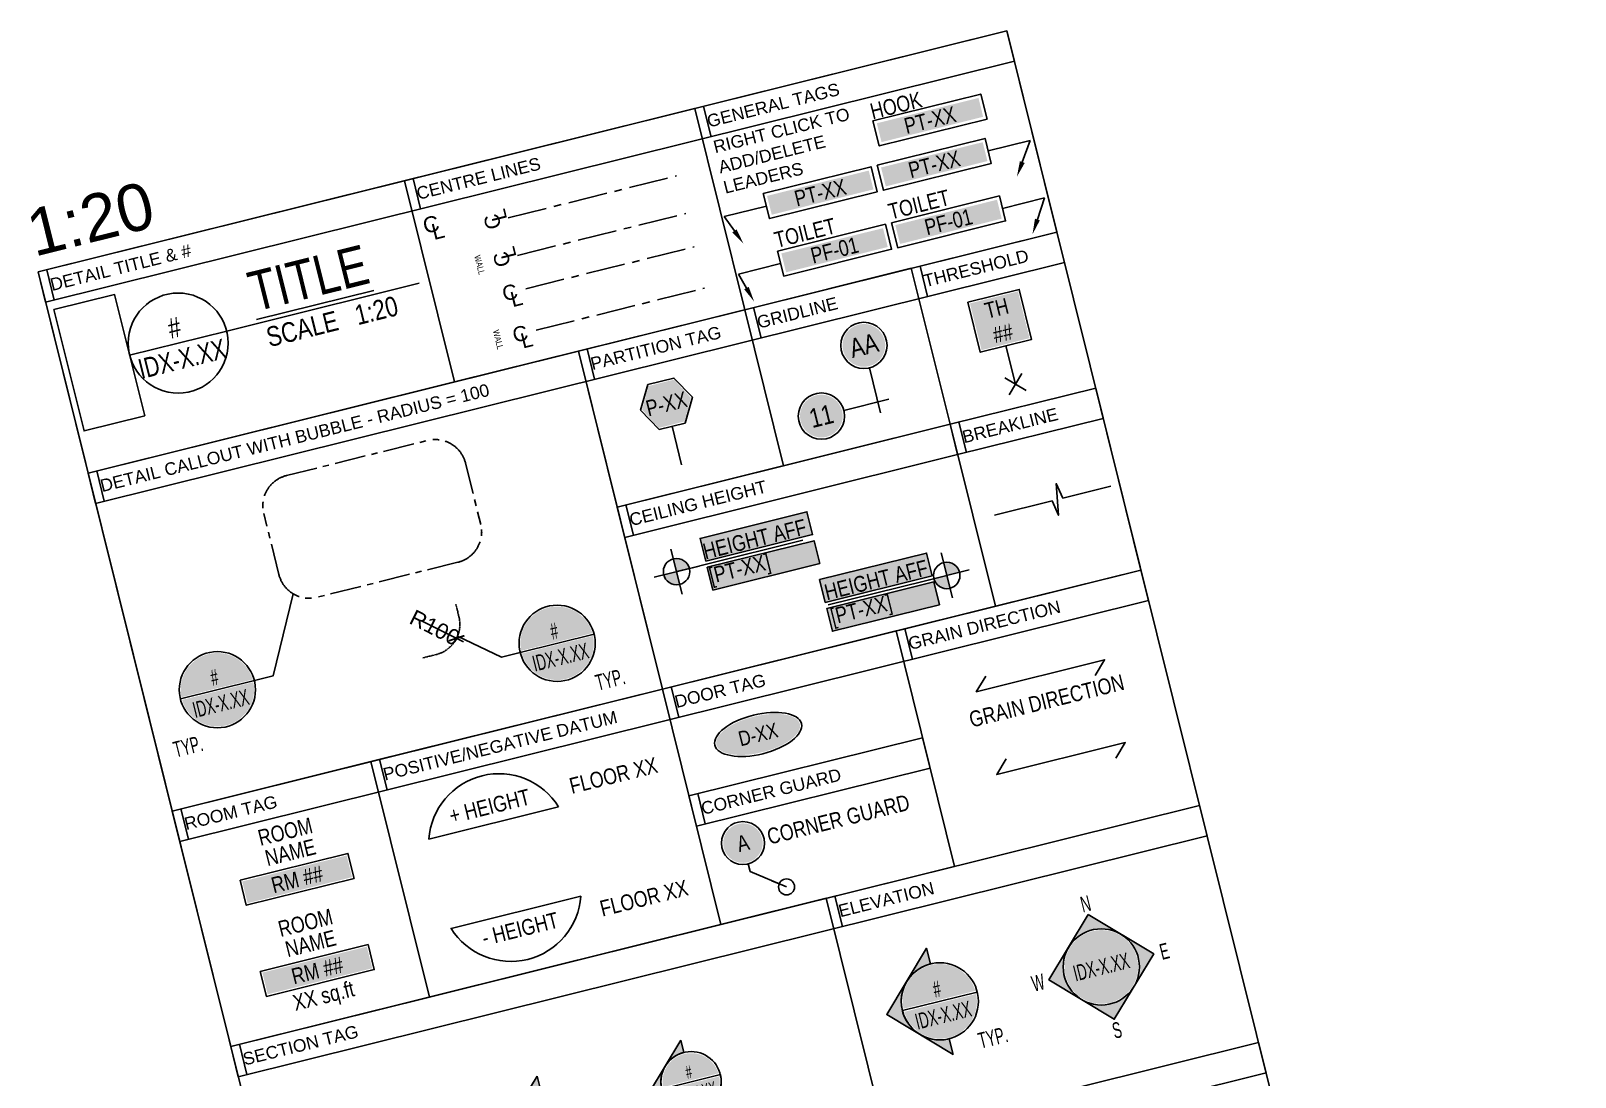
# Model space of a CAD drawing. Header units: inches. Extents: x 122939 to 389145, y 29603 to 574065.
# Drawn here: x 178274 to 183216, y 503302 to 506649 of the extents above; entities that cross this region are included whole.
import ezdxf
from ezdxf import colors
from ezdxf.entities.mleader import LeaderData, LeaderLine
from ezdxf.enums import TextEntityAlignment as Align
from ezdxf.math import Vec2, Vec3

# ---------------------------------------------------------------- set-up
doc = ezdxf.new("R2010")
doc.units = ezdxf.units.IN
doc.header["$MEASUREMENT"] = 0
doc.linetypes.add('CENTER', pattern=[2, 1.25, -0.25, 0.25, -0.25])
for name, color, linetype in [('DA-ANNO-CENTER', 1, 'CENTER'), ('DA-ANNO-DIMENSION', 1, 'Continuous'), ('DA-ANNO-GRIDTAG', 2, 'Continuous'), ('DA-ANNO-ROOMTAG', 2, 'Continuous'), ('DA-ANNOTATION', 2, 'Continuous'), ('DA-BP-HATCH', 8, 'Continuous'), ('DA-TITLEBLOCK', 3, 'Continuous')]:
    doc.layers.add(name, color=color, linetype=linetype)
doc.styles.add('ARIAL', font='arial.ttf')
doc.styles.add('DA', font='arial.ttf')
doc.styles.add('DA-dim', font='arial.ttf')
doc.styles.add('DA-NOTE', font='arial.ttf', dxfattribs={"height": 1})
doc.styles.add('DA-NOTE_0.60', font='arial.ttf', dxfattribs={"width": 0.6})
doc.styles.add('DA-NOTE_0.80', font='arial.ttf', dxfattribs={"width": 0.8, "height": 1})
doc.styles.get("Standard").update_dxf_attribs({"font": 'arial.ttf'})
doc.dimstyles.new('DA-20', dxfattribs={"dimtxt": 50, "dimasz": 37.5, "dimexe": 25, "dimexo": 75, "dimgap": 12.5, "dimtad": 1, "dimdec": 0, "dimrnd": 5, "dimdsep": 46, "dimtxsty": 'DA-dim', "dimblk": 'ARCHTICK', "dimcen": 4, "dimdle": 25, "dimadec": 0, "dimazin": 0, "dimtfac": 1, "dimtdec": 0, "dimtix": 1, "dimtmove": 2, "dimatfit": 3, "dimfxl": 1, "dimarcsym": 0})
doc.dimstyles.new('DA-DIM 1_1', dxfattribs={"dimtxt": 0.09375, "dimasz": 0.070312, "dimexe": 0.09375, "dimexo": 0.09375, "dimgap": 0.046875, "dimtad": 1, "dimdec": 3, "dimzin": 3, "dimdsep": 46, "dimlunit": 4, "dimtxsty": 'ARIAL', "dimblk": 'ARCHTICK', "dimcen": 4, "dimdle": 0.09375, "dimclrd": 256, "dimclre": 256, "dimclrt": 256, "dimadec": 0, "dimazin": 0, "dimtfac": 1, "dimtdec": 3, "dimtix": 1, "dimtmove": 2, "dimatfit": 3, "dimfxl": 1, "dimfrac": 2, "dimtolj": 1, "dimtzin": 0, "dimlwd": -1, "dimlwe": -1, "dimarcsym": 0})

# ---------------------------------------------------------------- blocks, each defined once
blk = doc.blocks.new('_ARCHTICK')
at = {"color": 0, "linetype": 'ByBlock', "const_width": 0.15}
blk.add_lwpolyline([(-0.5, -0.5), (0.5, 0.5)], dxfattribs=at)
blk = doc.blocks.new('*D501')
at = {"layer": 'DA-ANNO-DIMENSION', "color": 0, "lineweight": -2, "transparency": 16777216}
blk.add_line((179524.3, 504762), (179658.3, 504694.4), dxfattribs=at)
at = {"layer": 'Defpoints', "color": 0, "transparency": 16777216}
for p in [(179546.7, 504750.7), (179635.9, 504705.7)]:
    blk.add_point(p, dxfattribs=at)
at = {"layer": 'DA-ANNO-DIMENSION', "color": 0, "lineweight": -2, "transparency": 16777216, "xscale": 37.5, "yscale": 37.5, "zscale": 37.5, "rotation": 333.2298070248252}
blk.add_blockref('_ARCHTICK', (179635.9, 504705.7), dxfattribs=at)
at = {"layer": 'DA-ANNO-DIMENSION', "color": 0, "transparency": 16777216, "insert": (179566.5, 504739.5), "char_height": 50, "attachment_point": 5, "rotation": 333.2298, "style": 'DA-dim'}
blk.add_mtext('R100', dxfattribs=at)
blk = doc.blocks.new('*U457')
at = {"transparency": 33554687}
h = blk.add_hatch(color=254, dxfattribs=at)
h.dxf.hatch_style = 1
h.paths.add_polyline_path([(-0.0841, 0.1357), (-0.1583, 0), (-0.0841, -0.1357), (0.0841, -0.1357), (0.1583, 0), (0.0841, 0.1357)])
blk.add_line((0, -0.1458), (0, -0.3958))
blk.add_lwpolyline([(-0.0842, 0.1458), (-0.1684, 0), (-0.0842, -0.1458), (0.0842, -0.1458), (0.1684, 0), (0.0842, 0.1458)], close=True)
at = {"style": 'DA-NOTE_0.80', "width": 0.8, "flags": 8}
blk.add_attdef('PARTITIONTYPE', text='', height=0.1, dxfattribs=at).set_placement((0, 0), align=Align.MIDDLE_CENTER)
blk = doc.blocks.new('*U454')
for p, q in [((-0.0347, 0), (-0.4079, 0)), ((0.3463, 0), (0.0347, 0))]:
    blk.add_line(p, q)
blk.add_lwpolyline([(0.0347, 0), (0.0174, 0.0985), (-0.0174, -0.0985), (-0.0347, 0)])
blk = doc.blocks.new('*U455')
at = {"transparency": 33554687}
h = blk.add_hatch(color=254, dxfattribs=at)
h.dxf.hatch_style = 1
h.paths.add_polyline_path([(-0.1557, 0.1515), (0.1557, 0.1515), (0.1557, -0.1515), (-0.1557, -0.1515)])
for p, q in [((0, -0.4121), (0, -0.1625)), ((-0.0552, -0.3568), (0.0552, -0.4673)), ((0.0552, -0.3568), (-0.0552, -0.4673))]:
    blk.add_line(p, q)
blk.add_lwpolyline([(-0.1667, 0.1625), (0.1667, 0.1625), (0.1667, -0.1625), (-0.1667, -0.1625)], close=True)
at = {"layer": 'DA-ANNOTATION', "style": 'DA-NOTE_0.80', "width": 0.8}
for tag, p in [('THRESHOLD', (0, 0.0813)), ('THRESHOLD#', (0, -0.0813))]:
    blk.add_attdef(tag, text='', height=0.1, dxfattribs=at).set_placement(p, align=Align.MIDDLE_CENTER)
blk = doc.blocks.new('*U456')
at = {"transparency": 33554687}
h = blk.add_hatch(color=254, dxfattribs=at)
h.dxf.hatch_style = 1
h.paths.add_polyline_path([(0.6811, 0.02), (-0.0127, 0.02), (-0.0127, 0.1676), (0.6811, 0.1676)])
h = blk.add_hatch(color=256)
h.dxf.hatch_style = 1
edge = h.paths.add_edge_path()
edge.add_line((0.7708, 0), (0.8542, 0))
edge.add_arc((0.7708, 0), 0.0833, 0, 90)
edge.add_line((0.7708, 0.0833), (0.7708, 0))
edge = h.paths.add_edge_path()
edge.add_line((0.7708, -0.0833), (0.7708, 0))
edge.add_line((0.7708, 0), (0.6875, 0))
edge.add_arc((0.7708, 0), 0.0833, 180, 270)
h = blk.add_hatch(color=254, dxfattribs=at)
h.dxf.hatch_style = 1
h.paths.add_polyline_path([(0.6811, -0.02), (-0.0127, -0.02), (-0.0127, -0.1676), (0.6811, -0.1676)])
for p, q in [((0.7708, 0.1458), (0.7708, -0.1458)), ((0, 0), (0.625, 0)), ((0.625, 0), (0.9167, 0)), ((0.625, 0), (0.7708, 0))]:
    blk.add_line(p, q)
blk.add_circle((0.7708, 0), 0.0833)
at = {"layer": 'Defpoints'}
for points in [[(0.6811, 0.02), (-0.0127, 0.02), (-0.0127, 0.1676), (0.6811, 0.1676)], [(0.6811, -0.02), (-0.0127, -0.02), (-0.0127, -0.1676), (0.6811, -0.1676)]]:
    blk.add_lwpolyline(points, close=True, dxfattribs=at)
at = {"style": 'DA-NOTE_0.80', "width": 0.8}
blk.add_attdef('CEILINGHEIGHT', text='', height=0.1, dxfattribs=at).set_placement((0, 0), align=Align.BOTTOM_LEFT)
blk.add_attdef('CEILINGFINISH', text='', height=0.1, dxfattribs=at).set_placement((0, -0.0275), align=Align.TOP_LEFT)
blk = doc.blocks.new('*U458')
at = {"transparency": 33554687}
h = blk.add_hatch(color=254, dxfattribs=at)
h.dxf.hatch_style = 1
h.paths.add_polyline_path([(0, 0.02), (0.6938, 0.02), (0.6938, 0.1676), (0, 0.1676)])
h = blk.add_hatch(color=256)
h.dxf.hatch_style = 1
edge = h.paths.add_edge_path()
edge.add_line((-0.1944, 0), (-0.1111, 0))
edge.add_arc((-0.1944, 0), 0.0833, 0, 90)
edge.add_line((-0.1944, 0.0833), (-0.1944, 0))
edge = h.paths.add_edge_path()
edge.add_line((-0.1944, -0.0833), (-0.1944, 0))
edge.add_line((-0.1944, 0), (-0.2778, 0))
edge.add_arc((-0.1944, 0), 0.0833, 180, 270)
h = blk.add_hatch(color=254, dxfattribs=at)
h.dxf.hatch_style = 1
h.paths.add_polyline_path([(0, -0.02), (0.6938, -0.02), (0.6938, -0.1676), (0, -0.1676)])
for p, q in [((-0.1944, 0.1458), (-0.1944, -0.1458)), ((-0.3403, 0), (-0.0486, 0)), ((-0.1014, 0), (-0.1944, 0)), ((0, 0), (-0.1014, 0)), ((0, 0), (0.625, 0))]:
    blk.add_line(p, q)
blk.add_circle((-0.1944, 0), 0.0833)
at = {"layer": 'Defpoints'}
for points in [[(0, 0.02), (0.6938, 0.02), (0.6938, 0.1676), (0, 0.1676)], [(0, -0.02), (0.6938, -0.02), (0.6938, -0.1676), (0, -0.1676)]]:
    blk.add_lwpolyline(points, close=True, dxfattribs=at)
at = {"style": 'DA-NOTE_0.80', "width": 0.8}
blk.add_attdef('CEILINGHEIGHT', text='', height=0.1, dxfattribs=at).set_placement((0, 0), align=Align.BOTTOM_LEFT)
blk.add_attdef('CEILINGFINISH', text='', height=0.1, dxfattribs=at).set_placement((0, -0.0275), align=Align.TOP_LEFT)
blk = doc.blocks.new('DA - Datum Line_NEW')
blk.add_lwpolyline([(0.4213, 0, 0.727273), (-0.4213, 0)], format="xyb", close=True)
at = {"style": 'DA-NOTE_0.80', "width": 0.8}
blk.add_attdef('HEIGHT', text='', height=0.1, dxfattribs=at).set_placement((0, 0.1085), align=Align.MIDDLE_CENTER)
blk.add_attdef('FLOOR', text='', height=0.1, dxfattribs=at).set_placement((0.5213, 0.1085), align=Align.MIDDLE_LEFT)
blk = doc.blocks.new('*U459')
blk.add_lwpolyline([(0.4213, 0, -0.727273), (-0.4213, 0)], format="xyb", close=True)
at = {"style": 'DA-NOTE_0.80', "width": 0.8}
blk.add_attdef('HEIGHT', text='', height=0.1, dxfattribs=at).set_placement((0, -0.1085), align=Align.MIDDLE_CENTER)
blk.add_attdef('FLOOR', text='', height=0.1, dxfattribs=at).set_placement((0.5213, -0.1086), align=Align.MIDDLE_LEFT)
blk = doc.blocks.new('DA - Door Tag_NEW')
h = blk.add_hatch(color=254)
h.dxf.hatch_style = 1
edge = h.paths.add_edge_path()
edge.add_ellipse((0, 0), major_axis=(-0.2712, 0), ratio=0.423963, start_angle=0, end_angle=360)
blk.add_ellipse((0, 0), major_axis=(-0.2812, 0), ratio=0.444444)
at = {"layer": 'DA-ANNOTATION', "style": 'DA-NOTE_0.80', "width": 0.8, "flags": 8}
blk.add_attdef('DOORTAG', text='', height=0.1, dxfattribs=at).set_placement((0, 0), align=Align.MIDDLE_CENTER)
blk = doc.blocks.new('*U480')
blk.add_lwpolyline([(-0.335, 0.0816), (-0.4167, 0), (0.4167, 0), (0.3354, -0.0813)])
at = {"style": 'DA-NOTE_0.80', "width": 0.8}
blk.add_attdef('GRAINDIRECTION', text='', height=0.1, dxfattribs=at).set_placement((0, -0.1625), align=Align.MIDDLE_CENTER)
blk = doc.blocks.new('*U453')
blk.add_lwpolyline([(-0.3354, 0.0813), (-0.4167, 0), (0.4167, 0), (0.3354, -0.0813)])
at = {"style": 'DA-NOTE_0.80', "width": 0.8}
blk.add_attdef('GRAINDIRECTION', text='', height=0.1, dxfattribs=at).set_placement((0, -0.1625), align=Align.MIDDLE_CENTER)
blk = doc.blocks.new('*U461')
at = {"transparency": 33554687}
h = blk.add_hatch(color=254, dxfattribs=at)
h.dxf.hatch_style = 1
edge = h.paths.add_edge_path()
edge.add_arc((0, 0), 0.1348, 0, 360)
blk.add_line((0, -0.1458), (0, -0.4375))
at = {"color": 2}
blk.add_circle((0, 0), 0.1458, dxfattribs=at)
at = {"style": 'DA-NOTE_0.80', "width": 0.8, "flags": 8}
blk.add_attdef('GRID', text='', height=0.12, dxfattribs=at).set_placement((0, 0), align=Align.MIDDLE_CENTER)
blk = doc.blocks.new('*U462')
at = {"transparency": 33554687}
h = blk.add_hatch(color=254, dxfattribs=at)
h.dxf.hatch_style = 1
edge = h.paths.add_edge_path()
edge.add_arc((0, 0), 0.1348, 0, 360)
blk.add_line((0.1458, 0), (0.4375, 0))
at = {"color": 2}
blk.add_circle((0, 0), 0.1458, dxfattribs=at)
at = {"style": 'DA-NOTE_0.80', "width": 0.8, "flags": 8}
blk.add_attdef('GRID', text='', height=0.12, dxfattribs=at).set_placement((0, 0), align=Align.MIDDLE_CENTER)
blk = doc.blocks.new('DA - Room Tag_NEW')
at = {"transparency": 33554687}
h = blk.add_hatch(color=254, dxfattribs=at)
h.dxf.hatch_style = 1
h.paths.add_polyline_path([(-0.339, -0.011), (0.339, -0.011), (0.339, -0.1515), (-0.339, -0.1515)])
blk.add_lwpolyline([(-0.35, 0), (0.35, 0), (0.35, -0.1625), (-0.35, -0.1625)], close=True)
at = {"layer": 'DA-ANNOTATION', "style": 'DA-NOTE_0.80', "width": 0.8}
for tag, p in [('RM_NAME_1', (0, 0.14875)), ('RM_NAME_2', (0, 0.01375)), ('AREA', (0, -0.325))]:
    blk.add_attdef(tag, text='', height=0.1, dxfattribs=at).set_placement(p, align=Align.BOTTOM_CENTER)
blk.add_attdef('RM_NUMBER', text='', height=0.1, dxfattribs=at).set_placement((0, -0.08125), align=Align.MIDDLE_CENTER)
blk = doc.blocks.new('*U463')
h = blk.add_hatch(color=256)
h.dxf.hatch_style = 1
edge = h.paths.add_edge_path()
edge.add_line((0, -0.3443), (0, -0.243))
edge.add_arc((0, 0), 0.243, 90, 270, ccw=False)
edge.add_line((0, 0.243), (0, 0.3443))
edge.add_line((0, 0.3443), (-0.3443, 0))
edge.add_line((-0.3443, 0), (0, -0.3443))
at = {"layer": 'DA-ANNOTATION', "transparency": 33554687}
h = blk.add_hatch(color=254, dxfattribs=at)
h.dxf.hatch_style = 1
edge = h.paths.add_edge_path()
edge.add_line((-0.2328, 0.01), (0.233, 0.01))
edge.add_arc((0.0001, 0.0021), 0.233, 1.94598, 178.05402)
h = blk.add_hatch(color=254, dxfattribs=at)
h.dxf.hatch_style = 1
edge = h.paths.add_edge_path()
edge.add_line((-0.2328, -0.01), (0.233, -0.01))
edge.add_arc((0.0001, -0.0021), 0.233, 181.94598, 358.05402, ccw=False)
blk.add_line((-0.243, 0), (0.243, 0))
blk.add_lwpolyline([(0, -0.3443), (0, -0.243, -1), (0, 0.243), (0, 0.3443), (-0.3443, 0)], format="xyb", close=True)
blk.add_circle((0, 0), 0.243)
at = {"style": 'DA-NOTE_0.60', "width": 0.6}
blk.add_attdef('VIEWPORT', text='', height=0.1, dxfattribs=at).set_placement((0, 0), align=Align.BOTTOM_CENTER)
blk.add_attdef('SHEET', text='', height=0.1, dxfattribs=at).set_placement((0, -0.0394), align=Align.TOP_CENTER)
blk.add_attdef('NOTE', text='', height=0.1, dxfattribs=at).set_placement((0.1771, -0.3819), align=Align.BOTTOM_LEFT)
blk = doc.blocks.new('DA - Multi Elevation Callout_NEW')
h = blk.add_hatch(color=256)
h.dxf.hatch_style = 1
h.paths.add_polyline_path([(0, 0.34), (0.34, 0), (0, -0.34), (-0.34, 0)])
edge = h.paths.add_edge_path(flags=16)
edge.add_arc((0, 0), 0.24, 0, 360)
at = {"layer": 'DA-BP-HATCH', "transparency": 33554687}
h = blk.add_hatch(color=254, dxfattribs=at)
h.dxf.hatch_style = 1
edge = h.paths.add_edge_path()
edge.add_arc((0, 0), 0.2319, 0, 360)
blk.add_lwpolyline([(0, 0.34), (0.34, 0), (0, -0.34), (-0.34, 0)], close=True)
blk.add_circle((0, 0), 0.24)
at = {"style": 'DA-NOTE_0.60', "width": 0.6}
for tag, p in [('VIEWPORT_N', (0, 0.41)), ('VIEWPORT_W', (-0.41, 0)), ('SHEET', (0, 0)), ('VIEWPORT_E', (0.41, 0)), ('VIEWPORT_S', (0, -0.41))]:
    blk.add_attdef(tag, text='', height=0.1, dxfattribs=at).set_placement(p, align=Align.MIDDLE_CENTER)
blk = doc.blocks.new('DA - FINISH TAG_TEST')
at = {"transparency": 16777216}
h = blk.add_hatch(color=254, dxfattribs=at)
h.dxf.hatch_style = 1
h.paths.add_polyline_path([(-0.33, 0.1425), (0.33, 0.1425), (0.33, 0.02), (-0.33, 0.02)])
blk.add_lwpolyline([(-0.35, 0.1625), (0.35, 0.1625), (0.35, 0), (-0.35, 0)], close=True, dxfattribs=at)
at = {"transparency": 16777216, "style": 'DA-NOTE_0.80', "width": 0.8}
blk.add_attdef('NOTE', (-0.35, 0.1825), '', height=0.1, dxfattribs=at)
at = {"layer": 'DA-ANNOTATION', "transparency": 16777216, "style": 'DA-NOTE_0.80', "width": 0.8}
blk.add_attdef('FINISHTAG', text='', height=0.1, dxfattribs=at).set_placement((0, 0.08125), align=Align.MIDDLE_CENTER)
blk = doc.blocks.new('*U482')
at = {"layer": 'DA-ANNOTATION', "color": 5, "linetype": 'CENTER', "ltscale": 4}
blk.add_lwpolyline([(5, 13.33), (28.28, 13.33, -0.414214), (33.28, 8.33), (33.28, -1.75, -0.414214), (28.28, -6.75), (5, -6.75, -0.414214), (0, -1.75), (0, 8.33, -0.414214)], format="xyb", close=True, dxfattribs=at)
blk = doc.blocks.new('*U477')
h = blk.add_hatch(color=256)
h.dxf.hatch_style = 1
edge = h.paths.add_edge_path()
edge.add_line((0, 0.2692), (0, 0.19))
edge.add_arc((0, 0), 0.19, 90, 270)
edge.add_line((0, -0.19), (0, -0.2692))
edge.add_line((0, -0.2692), (-0.2692, 0))
edge.add_line((-0.2692, 0), (0, 0.2692))
at = {"transparency": 33554687}
h = blk.add_hatch(color=254, dxfattribs=at)
h.dxf.hatch_style = 1
edge = h.paths.add_edge_path()
edge.add_line((0.18, 0.01), (-0.18, 0.01))
edge.add_arc((0, -0.0001), 0.1803, 3.22718, 176.77282, ccw=False)
h = blk.add_hatch(color=254, dxfattribs=at)
h.dxf.hatch_style = 1
edge = h.paths.add_edge_path()
edge.add_line((0.18, -0.01), (-0.18, -0.01))
edge.add_arc((0, 0.0001), 0.1803, 183.22718, 356.77282)
h = blk.add_hatch(color=256)
h.dxf.hatch_style = 1
h.paths.add_polyline_path([(0, -1.2229), (-0.125, -1.2229), (-0.125, -1.2771), (0, -1.2771)])
for p, q in [((-0.19, 0), (0.19, 0)), ((0, -0.19), (0, -0.4433)), ((0, -0.9167), (0, -1.25))]:
    blk.add_line(p, q)
blk.add_lwpolyline([(0, 0.2692), (0, 0.19, 1), (0, -0.19), (0, -0.2692), (-0.2692, 0)], format="xyb", close=True)
blk.add_lwpolyline([(0, -1.2229), (-0.125, -1.2229), (-0.125, -1.2771), (0, -1.2771)], close=True)
blk.add_circle((0, 0), 0.19)
at = {"style": 'DA-NOTE_0.60', "width": 0.6}
blk.add_attdef('VIEWPORT', text='', height=0.08, dxfattribs=at).set_placement((0, 0), align=Align.BOTTOM_CENTER)
blk.add_attdef('SHEET', text='', height=0.08, dxfattribs=at).set_placement((0, -0.0315), align=Align.TOP_CENTER)
blk.add_attdef('NOTE', text='', height=0.08, dxfattribs=at).set_placement((0.1417, -0.3055), align=Align.BOTTOM_LEFT)
blk = doc.blocks.new('*U483')
at = {"transparency": 33554687}
h = blk.add_hatch(color=254, dxfattribs=at)
h.dxf.hatch_style = 1
edge = h.paths.add_edge_path()
edge.add_line((-0.2312, 0.0088), (0.2312, 0.0088))
edge.add_arc((0, -0.0001), 0.2314, 2.2052, 177.7948)
h = blk.add_hatch(color=254, dxfattribs=at)
h.dxf.hatch_style = 1
edge = h.paths.add_edge_path()
edge.add_line((-0.2312, -0.0088), (0.2312, -0.0088))
edge.add_arc((0, 0.0001), 0.2314, 182.2052, 357.7948, ccw=False)
blk.add_line((-0.24, 0), (0.24, 0))
blk.add_lwpolyline([(0.609, 0.4707), (0.3615, 0), (0.24, 0)])
blk.add_circle((0, 0), 0.24)
at = {"style": 'DA-NOTE_0.60', "width": 0.6}
blk.add_attdef('VIEWPORT', text='', height=0.1, dxfattribs=at).set_placement((0, 0), align=Align.BOTTOM_CENTER)
blk.add_attdef('SHEET', text='', height=0.1, dxfattribs=at).set_placement((0, -0.0394), align=Align.TOP_CENTER)
blk.add_attdef('NOTE', text='', height=0.1, dxfattribs=at).set_placement((-0.3581, -0.3819), align=Align.BOTTOM_LEFT)
blk = doc.blocks.new('*U484')
at = {"transparency": 33554687}
h = blk.add_hatch(color=254, dxfattribs=at)
h.dxf.hatch_style = 1
edge = h.paths.add_edge_path()
edge.add_line((-0.2312, 0.0088), (0.2312, 0.0088))
edge.add_arc((0, -0.0001), 0.2314, 2.2052, 177.7948)
h = blk.add_hatch(color=254, dxfattribs=at)
h.dxf.hatch_style = 1
edge = h.paths.add_edge_path()
edge.add_line((-0.2312, -0.0088), (0.2312, -0.0088))
edge.add_arc((0, 0.0001), 0.2314, 182.2052, 357.7948, ccw=False)
blk.add_line((-0.24, 0), (0.24, 0))
blk.add_lwpolyline([(-0.5981, 0.1953), (-0.3615, 0), (-0.24, 0)])
blk.add_circle((0, 0), 0.24)
at = {"style": 'DA-NOTE_0.60', "width": 0.6}
blk.add_attdef('VIEWPORT', text='', height=0.1, dxfattribs=at).set_placement((0, 0), align=Align.BOTTOM_CENTER)
blk.add_attdef('SHEET', text='', height=0.1, dxfattribs=at).set_placement((0, -0.0394), align=Align.TOP_CENTER)
blk.add_attdef('NOTE', text='', height=0.1, dxfattribs=at).set_placement((0.1771, -0.3819), align=Align.BOTTOM_LEFT)
blk = doc.blocks.new('*U478')
h = blk.add_hatch(color=256)
h.dxf.hatch_style = 1
edge = h.paths.add_edge_path()
edge.add_line((0, 0.2692), (0, 0.19))
edge.add_arc((0, 0), 0.19, 90, 270)
edge.add_line((0, -0.19), (0, -0.2692))
edge.add_line((0, -0.2692), (-0.2692, 0))
edge.add_line((-0.2692, 0), (0, 0.2692))
at = {"transparency": 33554687}
h = blk.add_hatch(color=254, dxfattribs=at)
h.dxf.hatch_style = 1
edge = h.paths.add_edge_path()
edge.add_line((0.18, 0.01), (-0.18, 0.01))
edge.add_arc((0, -0.0001), 0.1803, 3.22718, 176.77282, ccw=False)
h = blk.add_hatch(color=254, dxfattribs=at)
h.dxf.hatch_style = 1
edge = h.paths.add_edge_path()
edge.add_line((0.18, -0.01), (-0.18, -0.01))
edge.add_arc((0, 0.0001), 0.1803, 183.22718, 356.77282)
for p, q in [((-0.19, 0), (0.19, 0)), ((-0.19, 0), (0.19, 0)), ((0, -0.19), (0, -0.4433))]:
    blk.add_line(p, q)
blk.add_lwpolyline([(0, 0.2692), (0, 0.19, 1), (0, -0.19), (0, -0.2692), (-0.2692, 0)], format="xyb", close=True)
blk.add_circle((0, 0), 0.19)
blk.add_arc((0, 0), 0.19, 180, 0)
at = {"style": 'DA-NOTE_0.60', "width": 0.6}
blk.add_attdef('VIEWPORT', text='', height=0.08, dxfattribs=at).set_placement((0, 0), align=Align.BOTTOM_CENTER)
blk.add_attdef('SHEET', text='', height=0.08, dxfattribs=at).set_placement((0, -0.0315), align=Align.TOP_CENTER)
blk.add_attdef('NOTE', text='', height=0.08, dxfattribs=at).set_placement((0.1417, -0.3055), align=Align.BOTTOM_LEFT)
blk = doc.blocks.new('*U470')
at = {"char_height": 0.1, "style": 'DA-NOTE'}
for s, insert, attachment_point in [('C', (0, 0.0669), 5), ('L', (-0.0064, 0.0669), 1)]:
    blk.add_mtext_dynamic_manual_height_columns(s, width=0.09375, gutter_width=90, heights=[0], dxfattribs=dict(at, insert=insert, attachment_point=attachment_point))
blk = doc.blocks.new('*U471')
at = {"layer": 'DA-ANNO-CENTER', "linetype": 'CENTER', "ltscale": 5}
blk.add_line((2.59, 0), (30.32, 0), dxfattribs=at)
at = {"layer": 'DA-ANNO-DIMENSION', "xscale": 24, "yscale": 24, "zscale": 24, "rotation": 90}
blk.add_blockref('*U470', (1.6, 0), dxfattribs=at)
at = {"color": 2, "style": 'DA-NOTE_0.80', "width": 0.8}
for tag, p in [('W2?', (-5.41, 0)), ('W1?', (-3.68, 0))]:
    blk.add_attdef(tag, text='', height=1, rotation=270, dxfattribs=at).set_placement(p, align=Align.MIDDLE_CENTER)
blk = doc.blocks.new('*U473')
at = {"layer": 'DA-ANNO-CENTER', "linetype": 'CENTER', "ltscale": 5}
blk.add_line((2.59, 0), (30.32, 0), dxfattribs=at)
at = {"layer": 'DA-ANNO-DIMENSION', "xscale": 24, "yscale": 24, "zscale": 24, "rotation": 90}
blk.add_blockref('*U470', (1.6, 0), dxfattribs=at)
blk = doc.blocks.new('*U472')
at = {"layer": 'DA-ANNO-CENTER', "linetype": 'CENTER', "ltscale": 5}
blk.add_line((2.59, 0), (30.32, 0), dxfattribs=at)
at = {"layer": 'DA-ANNO-DIMENSION', "xscale": 24, "yscale": 24, "zscale": 24}
blk.add_blockref('*U470', (-0.04, -1.56), dxfattribs=at)
blk = doc.blocks.new('*U486')
for p, q in [((0.3937, -0.3937), (1.0236, -0.3937)), ((1.0236, -0.3937), (1.2236, -0.3937)), ((2.2736, -0.3937), (1.2236, -0.3937))]:
    blk.add_line(p, q)
blk.add_circle((0.7087, -0.3937), 0.315)
at = {"layer": 'Defpoints', "color": 8}
blk.add_lwpolyline([(0, 0), (0.3937, 0), (0.3937, -0.7874), (0, -0.7874)], close=True, dxfattribs=at)
at = {"insert": (1.2598, -0.4331), "char_height": 0.125, "attachment_point": 1, "style": 'DA-NOTE_0.80'}
blk.add_mtext_dynamic_manual_height_columns('SCALE   1:20', width=2.322835, gutter_width=30, heights=[0], dxfattribs=at)
at = {"style": 'DA-NOTE_0.80', "width": 0.8}
blk.add_attdef('TITLE', text='', height=0.25, dxfattribs=at).set_placement((1.2236, -0.3937), align=Align.BOTTOM_LEFT)
blk.add_attdef('VIEWPORT', text='', height=0.125, dxfattribs=at).set_placement((0.7087, -0.3937), align=Align.BOTTOM_CENTER)
at = {"style": 'DA-NOTE_0.80', "width": 0.75}
blk.add_attdef('SHEET', text='', height=0.125, dxfattribs=at).set_placement((0.7087, -0.4331), align=Align.TOP_CENTER)
blk = doc.blocks.new('*U474')
at = {"layer": 'DA-ANNO-CENTER', "linetype": 'CENTER', "ltscale": 5}
blk.add_line((2.59, 0), (30.32, 0), dxfattribs=at)
at = {"layer": 'DA-ANNO-DIMENSION', "xscale": 24, "yscale": 24, "zscale": 24}
blk.add_blockref('*U470', (-0.04, -1.56), dxfattribs=at)
at = {"color": 2, "style": 'DA-NOTE_0.80', "width": 0.8}
for tag, p in [('W2?', (-5.41, 0)), ('W1?', (-3.68, 0))]:
    blk.add_attdef(tag, text='', height=1, rotation=270, dxfattribs=at).set_placement(p, align=Align.MIDDLE_CENTER)
blk = doc.blocks.new('*U460')
at = {"transparency": 33554687}
h = blk.add_hatch(color=254, dxfattribs=at)
h.dxf.hatch_style = 1
edge = h.paths.add_edge_path()
edge.add_arc((0, 0), 0.1244, 0, 360)
blk.add_line((0, -0.184), (0, -0.1354))
blk.add_circle((0, 0), 0.1354)
at = {"style": 'DA-NOTE_0.80', "width": 0.8}
blk.add_attdef('CORNERGUARDTYPE', text='', height=0.1, dxfattribs=at).set_placement((0, 0), align=Align.MIDDLE_CENTER)
blk.add_attdef('CORNERGUARDNOTE', text='', height=0.1, dxfattribs=at).set_placement((0.1597, 0), align=Align.MIDDLE_LEFT)
blk.add_leader([(0.2, -0.334), (0, -0.184)], dimstyle='DA-DIM 1_1', override={"dimasz": 0.1, "dimldrblk": 'DotBlank'})

msp = doc.modelspace()

# ---------------------------------------------------------------- linework, layer by layer
at = {"color": 7, "elevation": 0}
for points in [[(178296.642, 505877.756), (181397.269, 506649.186), (185979.94, 488229.964), (182879.314, 487458.533)], [(178296.642, 505877.756), (181397.269, 506649.186), (181421.413, 506552.145), (178320.786, 505780.714)], [(181397.269, 506649.186), (180398.51, 506400.697), (180558.622, 505757.153), (181557.382, 506005.643)], [(179469.006, 506169.438), (180398.51, 506400.697), (180558.622, 505757.153), (179629.119, 505525.894)], [(178296.642, 505877.756), (179469.006, 506169.438), (179629.119, 505525.894), (178456.755, 505234.212)], [(178456.755, 505234.212), (181557.382, 506005.643), (181581.525, 505908.601), (178480.899, 505137.17)], [(181091.35, 505889.695), (180558.622, 505757.153), (180682.827, 505257.936), (181215.555, 505390.478)], [(180558.622, 505757.153), (180025.894, 505624.611), (180150.098, 505125.394), (180682.827, 505257.936)], [(178456.755, 505234.212), (180025.894, 505624.611), (180294.961, 504543.144), (178725.822, 504152.745)], [(181681.586, 505506.425), (181215.555, 505390.478), (181360.418, 504808.228), (181826.449, 504924.176)], [(178725.822, 504152.745), (181826.449, 504924.176), (181850.593, 504827.134), (178749.966, 504055.703)], [(180294.961, 504543.144), (181042.65, 504729.168), (181230.042, 503975.981), (180482.353, 503789.957)], [(179361.956, 504311.014), (180294.961, 504543.144), (180482.353, 503789.957), (179549.348, 503557.827)], [(180379.936, 504201.604), (181127.624, 504387.628), (181151.768, 504290.587), (180404.079, 504104.563)], [(178725.822, 504152.745), (179361.956, 504311.014), (179549.348, 503557.827), (178913.214, 503399.558)], [(178913.214, 503399.558), (182013.84, 504170.989), (182037.984, 504073.947), (178937.357, 503302.516)], [(181007.912, 503115.091), (182202.594, 503412.326), (182327.593, 502909.917), (181132.91, 502612.682)], [(181007.912, 503115.091), (182202.594, 503412.326), (182226.738, 503315.284), (181032.055, 503018.049)]]:
    msp.add_lwpolyline(points, close=True, dxfattribs=at)
at = {"elevation": 0}
for points in [[(181215.555, 505390.478), (181681.586, 505506.425), (181705.73, 505409.384), (181239.699, 505293.436)], [(180150.098, 505125.394), (181215.555, 505390.478), (181360.418, 504808.228), (180294.961, 504543.144)], [(180150.098, 505125.394), (181215.555, 505390.478), (181239.699, 505293.436), (180174.242, 505028.352)], [(178913.214, 503399.558), (180819.158, 503873.754), (181132.91, 502612.682), (179226.966, 502138.487)]]:
    msp.add_lwpolyline(points, close=True, dxfattribs=at)
at = {"layer": 'DA-ANNOTATION', "color": 5, "linetype": 'CENTER', "ltscale": 4, "elevation": 0}
msp.add_lwpolyline([(179528.164, 504643.05), (179570.797, 504653.656, 0.41421356), (179643.694, 504774.842), (179633.862, 504814.363)], format="xyb", dxfattribs=at)
at = {"layer": 'Defpoints'}
for p, q in [((180450.601, 506310.609, 0), (180426.458, 506407.65, 0)), ((179521.098, 506079.35, 0), (179496.954, 506176.391, 0)), ((178348.734, 505787.668, 0), (178324.59, 505884.709, 0)), ((181143.442, 505799.607, 0), (181119.298, 505896.648, 0)), ((180610.714, 505667.065, 0), (180586.57, 505764.106, 0)), ((180077.986, 505534.523, 0), (180053.842, 505631.564, 0)), ((181267.647, 505300.389, 0), (181243.503, 505397.431, 0)), ((178508.847, 505144.124, 0), (178484.703, 505241.165, 0)), ((180202.19, 505035.306, 0), (180178.046, 505132.347, 0)), ((181094.742, 504639.08, 0), (181070.598, 504736.121, 0)), ((180347.053, 504453.056, 0), (180322.909, 504550.098, 0)), ((179414.048, 504220.926, 0), (179389.904, 504317.968, 0)), ((180432.027, 504111.516, 0), (180407.884, 504208.558, 0)), ((178777.914, 504062.657, 0), (178753.77, 504159.698, 0)), ((180871.249, 503783.665, 0), (180847.106, 503880.707, 0)), ((178965.305, 503309.47, 0), (178941.162, 503406.511, 0))]:
    msp.add_line(p, q, dxfattribs=at)
at = {"layer": 'Defpoints', "color": 254}
msp.add_line((180379.936, 504201.604, 0), (181127.624, 504387.628, 0), dxfattribs=at)

# ---------------------------------------------------------------- block references
at = {"xscale": 20, "yscale": 20, "zscale": 20, "rotation": 13.97142328298568}
msp.add_blockref('*U482', (179059.143, 504943.466, 0), dxfattribs=at)
at = {"layer": 'DA-ANNO-CENTER', "xscale": 20, "yscale": 20, "zscale": 20, "rotation": 13.97142328298568}
for name, p in [('*U473', (179751.262, 506038.535, 0)), ('*U472', (179807.726, 505811.585, 0))]:
    msp.add_blockref(name, p, dxfattribs=at)
for name, p in [('*U471', (179781.174, 505918.305, 0)), ('*U474', (179840.664, 505679.198, 0))]:
    msp.add_blockref(name, p, dxfattribs=at).add_auto_attribs({'W1?': 'WALL'})
at = {"layer": 'DA-ANNO-DIMENSION', "xscale": 508, "yscale": 508, "zscale": 508, "rotation": 13.97142328298568}
msp.add_blockref('*U470', (179562.567, 505996.916, 0), dxfattribs=at)
at = {"layer": 'DA-ANNO-GRIDTAG'}
ref = msp.add_blockref('*U461', (180939.622, 505642.951, 0), dxfattribs=dict(at, xscale=508, yscale=508, zscale=508, rotation=13.97142328298568))
ref.add_attrib('GRID', 'AA', dxfattribs={"layer": '0', "height": 60.96, "rotation": 13.971423, "style": 'DA-NOTE_0.80', "width": 0.8}).set_placement((180939.622, 505642.951, 0), align=Align.MIDDLE_CENTER)
ref = msp.add_blockref('*U462', (180803.546, 505416.738, 0), dxfattribs=dict(at, xscale=508, yscale=508, zscale=508, rotation=13.97142328298568))
ref.add_attrib('GRID', '11', dxfattribs={"layer": '0', "height": 60.96, "rotation": 13.971423, "style": 'DA-NOTE_0.80', "width": 0.8}).set_placement((180803.546, 505416.738, 0), align=Align.MIDDLE_CENTER)
at = {"layer": 'DA-ANNO-ROOMTAG'}
ref = msp.add_blockref('DA - Room Tag_NEW', (179115.853, 503974.545, 0), dxfattribs=dict(at, xscale=508, yscale=508, zscale=508, rotation=13.97142328298568))
ref.add_attrib('RM_NAME_1', 'ROOM', dxfattribs={"layer": '0', "height": 50.8, "rotation": 13.971423, "style": 'DA-NOTE_0.80', "width": 0.8}).set_placement((179097.609, 504047.875, 0), align=Align.BOTTOM_CENTER)
ref.add_attrib('RM_NAME_2', 'NAME', dxfattribs={"layer": '0', "height": 50.8, "rotation": 13.971423, "style": 'DA-NOTE_0.80', "width": 0.8}).set_placement((179114.166, 503981.324, 0), align=Align.BOTTOM_CENTER)
ref.add_attrib('RM_NUMBER', 'RM ##', dxfattribs={"layer": '0', "height": 50.8, "rotation": 13.971423, "style": 'DA-NOTE_0.80', "width": 0.8}).set_placement((179125.818, 503934.491, 0), align=Align.MIDDLE_CENTER)
ref = msp.add_blockref('DA - Room Tag_NEW', (179180.423, 503682.963, 0), dxfattribs=dict(at, xscale=508, yscale=508, zscale=508, rotation=13.97142328298568))
ref.add_attrib('RM_NAME_1', 'ROOM', dxfattribs={"layer": '0', "height": 50.8, "rotation": 13.971423, "style": 'DA-NOTE_0.80', "width": 0.8}).set_placement((179162.179, 503756.293, 0), align=Align.BOTTOM_CENTER)
ref.add_attrib('RM_NAME_2', 'NAME', dxfattribs={"layer": '0', "height": 50.8, "rotation": 13.971423, "style": 'DA-NOTE_0.80', "width": 0.8}).set_placement((179178.737, 503689.742, 0), align=Align.BOTTOM_CENTER)
ref.add_attrib('RM_NUMBER', 'RM ##', dxfattribs={"layer": '0', "height": 50.8, "rotation": 13.971423, "style": 'DA-NOTE_0.80', "width": 0.8}).set_placement((179190.389, 503642.909, 0), align=Align.MIDDLE_CENTER)
ref.add_attrib('AREA', 'XX sq.ft', dxfattribs={"layer": '0', "height": 50.8, "rotation": 13.971423, "style": 'DA-NOTE_0.80', "width": 0.8}).set_placement((179220.285, 503522.747, 0), align=Align.BOTTOM_CENTER)
at = {"layer": 'DA-ANNOTATION', "color": 254}
ref = msp.add_blockref('DA - FINISH TAG_TEST', (181161.153, 506323.872, 0), dxfattribs=dict(at, xscale=508, yscale=508, zscale=508, rotation=13.97142328298568))
ref.add_attrib('FINISHTAG', 'PT-XX', dxfattribs={"transparency": 16777216, "height": 50.8, "rotation": 13.971423, "style": 'DA-NOTE_0.80', "width": 0.8}).set_placement((181151.188, 506363.926, 0), align=Align.MIDDLE_CENTER)
ref.add_attrib('DESCRIPTION', 'HOOK', (180967.456, 506365.982, 0), dxfattribs={"layer": '0', "height": 50.8, "rotation": 13.971423, "style": 'DA-NOTE_0.80', "width": 0.8})
at = {"layer": 'DA-ANNOTATION', "xscale": 508, "yscale": 508, "zscale": 508, "rotation": 13.97142328298568}
for name, p, values in [('*U455', (181374.427, 505721.65, 0), {'THRESHOLD': 'TH', 'THRESHOLD#': '##'}), ('*U458', (180436.014, 504942.8, 0), {'CEILINGHEIGHT': 'HEIGHT AFF', 'CEILINGFINISH': '[PT-XX]'}), ('*U456', (180824.868, 504812.239, 0), {'CEILINGHEIGHT': 'HEIGHT AFF', 'CEILINGFINISH': '[PT-XX]'}), ('*U483', (178870.609, 504541.154, 0), {'VIEWPORT': '#', 'SHEET': 'IDX-X.XX', 'NOTE': 'TYP.'}), ('*U484', (179957.876, 504689.629, 0), {'VIEWPORT': '#', 'SHEET': 'IDX-X.XX', 'NOTE': 'TYP.'}), ('*U480', (181504.563, 504585.794, 0), {'GRAINDIRECTION': 'GRAIN DIRECTION'}), ('DA - Datum Line_NEW', (179755.156, 504114.75, 0), {'HEIGHT': '+ HEIGHT', 'FLOOR': 'FLOOR XX'}), ('*U460', (180552.662, 504050.291, 0), {'CORNERGUARDTYPE': 'A', 'CORNERGUARDNOTE': 'CORNER GUARD'}), ('*U459', (179826.175, 503829.303, 0), {'HEIGHT': '- HEIGHT', 'FLOOR': 'FLOOR XX'}), ('DA - Multi Elevation Callout_NEW', (181699.446, 503654.14, 0), {'SHEET': 'IDX-X.XX', 'VIEWPORT_N': 'N', 'VIEWPORT_E': 'E', 'VIEWPORT_S': 'S', 'VIEWPORT_W': 'W'}), ('*U463', (181182.675, 503544.055, 0), {'VIEWPORT': '#', 'SHEET': 'IDX-X.XX', 'NOTE': 'TYP.'}), ('*U478', (180386.737, 503286.641, 0), {'VIEWPORT': '#', 'SHEET': 'IDX-X.XX', 'NOTE': 'TYP.'}), ('*U477', (179926.819, 503172.214, 0), {'VIEWPORT': '#', 'SHEET': 'IDX-X.XX', 'NOTE': 'TYP.'})]:
    msp.add_blockref(name, p, dxfattribs=at).add_auto_attribs(values)
at = {"layer": 'DA-ANNOTATION'}
ref = msp.add_blockref('*U457', (180307.904, 505456.045, 0), dxfattribs=dict(at, xscale=508, yscale=508, zscale=508, rotation=13.97142328298568))
ref.add_attrib('PARTITIONTYPE', 'P-XX', dxfattribs={"layer": '0', "height": 50.8, "rotation": 13.971423, "style": 'DA-NOTE_0.80', "width": 0.8}).set_placement((180307.904, 505456.045, 0), align=Align.MIDDLE_CENTER)
at = {"layer": 'DA-ANNOTATION', "xscale": 508, "yscale": 508, "zscale": 508, "rotation": 13.97142328298568}
for name, p in [('*U454', (181558.953, 505150.013, 0)), ('*U453', (181570.524, 504320.676, 0))]:
    msp.add_blockref(name, p, dxfattribs=at)
at = {"layer": 'DA-ANNOTATION'}
ref = msp.add_blockref('DA - Door Tag_NEW', (180601.205, 504398.081, 0), dxfattribs=dict(at, xscale=508, yscale=508, zscale=508, rotation=13.97142328298568))
ref.add_attrib('DOORTAG', 'D-XX', dxfattribs={"layer": '0', "height": 47.625, "rotation": 13.971423, "style": 'DA', "width": 0.8}).set_placement((180601.205, 504398.081, 0), align=Align.MIDDLE_CENTER)
at = {"layer": 'DA-TITLEBLOCK', "xscale": 508, "yscale": 508, "zscale": 508, "rotation": 13.97142328298568}
msp.add_blockref('*U486', (178347.496, 505757.417, 0), dxfattribs=at).add_auto_attribs({'VIEWPORT': '#', 'SHEET': 'IDX-X.XX', 'TITLE': '%%uTITLE'})

# ---------------------------------------------------------------- texts
at = {"style": 'ARIAL'}
msp.add_text('1:20', height=150, rotation=13.971423, dxfattribs=at).set_placement((178284.57, 505926.277, 0))
at = {"color": 7, "char_height": 40, "attachment_point": 1, "rotation": 13.971423, "style": 'ARIAL'}
for s, width, insert in [('GENERAL TAGS ', 881.16399, (180433.701, 506378.538, 0)), ('CENTRE LINES', 599.77756, (179504.197, 506147.279, 0)), ('DETAIL TITLE & #', 483.65515, (178331.833, 505855.597, 0)), ('THRESHOLD', 483.65515, (181126.542, 505867.536, 0)), ('GRIDLINE', 483.65515, (180593.813, 505734.994, 0)), ('PARTITION TAG', 599.77756, (180061.085, 505602.452, 0)), ('DETAIL CALLOUT WITH BUBBLE - RADIUS = 100', 1448.82736, (178491.946, 505212.053, 0)), ('BREAKLINE', 483.65515, (181250.746, 505368.319, 0)), ('CEILING HEIGHT', 483.65515, (180185.29, 505103.235, 0)), ('GRAIN DIRECTION', 599.77756, (181077.841, 504707.009, 0)), ('DOOR TAG', 599.77756, (180330.152, 504520.985, 0)), ('POSITIVE/NEGATIVE DATUM', 1156.83683, (179397.148, 504288.855, 0)), ('CORNER GUARD', 599.77756, (180415.127, 504179.445, 0)), ('ROOM TAG', 599.77756, (178761.013, 504130.586, 0)), ('ELEVATION ', 599.77756, (180854.349, 503851.594, 0)), ('SECTION TAG', 599.77756, (178948.405, 503377.399, 0))]:
    msp.add_mtext_dynamic_manual_height_columns(s, width=width, gutter_width=200, heights=[0], dxfattribs=dict(at, insert=insert))
at = {"color": 7, "insert": (180454.159, 506296.307, 0), "char_height": 40, "width": 1560.40477, "attachment_point": 1, "rotation": 13.971423, "style": 'ARIAL'}
msp.add_mtext('RIGHT CLICK TO\\PADD/DELETE \\PLEADERS', dxfattribs=at)

# ---------------------------------------------------------------- dimensions: what is measured, and where the dimension line sits
at = {"layer": 'DA-ANNO-DIMENSION'}
dim = msp.add_radius_dim(center=(179546.653, 504750.698, 0), mpoint=(179635.935, 504705.657, 0), dimstyle='DA-20', dxfattribs=at)
dim.commit()
dim.dimension.update_dxf_attribs({"geometry": '*D501', "text_midpoint": (179566.5, 504739.517, 0), "dimtype": 164})

# ---------------------------------------------------------------- leaders
at = {"layer": 'DA-ANNOTATION'}
ml = msp.add_multileader_block('Standard', dxfattribs=at)
ml.set_content('DA - FINISH TAG_TEST', color=256, scale=508)
ml.set_attribute('FINISHTAG', 'PT-XX', width=0)
ml.set_attribute('NOTE', '', width=0)
ml.set_leader_properties()
ml.build(insert=Vec2(0, 0))
ml.multileader.update_dxf_attribs({"dogleg_length": 139, "arrow_head_size": 50})
ctx = ml.context
ctx.base_point, ctx.char_height, ctx.arrow_head_size, ctx.landing_gap_size, ctx.plane_origin, ctx.plane_x_axis, ctx.plane_y_axis = Vec3(180992.222, 506179.422, 0), 50, 50, 25, Vec3(180993.007, 505905.503, 0), Vec3(0.97041627, 0.24143792), Vec3(-0.24143792, 0.97041627)
notes = []
notes.append((ctx, [(1, (1, 1, 0), (181472.19, 506298.837, 0), (-0.97041627, -0.24143792), 139, [(1, [(181429.372, 506182.57, 0)], 0, [])])]))
ctx.block.insert, ctx.block.rotation = Vec3(181174.727, 506182.296, 0), 0.24384734
ml = msp.add_multileader_block('Standard', dxfattribs=at)
ml.set_content('DA - FINISH TAG_TEST', color=256, scale=508)
ml.set_attribute('FINISHTAG', 'PT-XX', width=0)
ml.set_attribute('NOTE', '', width=0)
ml.set_leader_properties()
ml.build(insert=Vec2(0, 0))
ml.multileader.update_dxf_attribs({"dogleg_length": 139, "arrow_head_size": 50})
ctx = ml.context
ctx.base_point, ctx.char_height, ctx.arrow_head_size, ctx.landing_gap_size, ctx.plane_origin, ctx.plane_x_axis, ctx.plane_y_axis = Vec3(180627.484, 506088.676, 0), 50, 50, 25, Vec3(180455.534, 505771.781, 0), Vec3(0.97041627, 0.24143792), Vec3(-0.24143792, 0.97041627)
notes.append((ctx, [(0, (1, 1, 0), (180492.596, 506055.116, 0), (0.97041627, 0.24143792), 139, [(0, [(180554.397, 505968.617, 0)], 0, [])])]))
ctx.block.insert, ctx.block.rotation = Vec3(180809.989, 506091.55, 0), 0.24384734
ml = msp.add_multileader_block('Standard', dxfattribs=at)
ml.set_content('DA - FINISH TAG_TEST', color=256, scale=508)
ml.set_attribute('FINISHTAG', 'PF-01', width=0)
ml.set_attribute('NOTE', 'TOILET', width=0)
ml.set_leader_properties()
ml.build(insert=Vec2(0, 0))
ml.multileader.update_dxf_attribs({"dogleg_length": 139, "arrow_head_size": 50})
ctx = ml.context
ctx.base_point, ctx.char_height, ctx.arrow_head_size, ctx.landing_gap_size, ctx.plane_origin, ctx.plane_x_axis, ctx.plane_y_axis = Vec3(181038.049, 505995.229, 0), 50, 50, 25, Vec3(181038.834, 505721.311, 0), Vec3(0.97041627, 0.24143792), Vec3(-0.24143792, 0.97041627)
notes.append((ctx, [(1, (1, 1, 0), (181518.017, 506114.645, 0), (-0.97041627, -0.24143792), 139, [(1, [(181479.212, 505998.273, 0)], 0, [])])]))
ctx.block.insert, ctx.block.rotation = Vec3(181220.554, 505998.103, 0), 0.24384734
ml = msp.add_multileader_block('Standard', dxfattribs=at)
ml.set_content('DA - FINISH TAG_TEST', color=256, scale=508)
ml.set_attribute('FINISHTAG', 'PF-01', width=0)
ml.set_attribute('NOTE', 'TOILET', width=0)
ml.set_leader_properties()
ml.build(insert=Vec2(0, 0))
ml.multileader.update_dxf_attribs({"dogleg_length": 139, "arrow_head_size": 50})
ctx = ml.context
ctx.base_point, ctx.char_height, ctx.arrow_head_size, ctx.landing_gap_size, ctx.plane_origin, ctx.plane_x_axis, ctx.plane_y_axis = Vec3(180673.31, 505904.483, 0), 50, 50, 25, Vec3(180501.361, 505587.588, 0), Vec3(0.97041627, 0.24143792), Vec3(-0.24143792, 0.97041627)
notes.append((ctx, [(0, (1, 1, 0), (180538.423, 505870.923, 0), (0.97041627, 0.24143792), 139, [(0, [(180588.586, 505782.971, 0)], 0, [])])]))
ctx.block.insert, ctx.block.rotation = Vec3(180855.816, 505907.357, 0), 0.24384734
for ctx, leaders in notes:
    for number, flags, end, landing, length, lines in leaders:
        leader = LeaderData()
        leader.index, (leader.has_last_leader_line, leader.has_dogleg_vector, leader.attachment_direction) = number, flags
        leader.last_leader_point, leader.dogleg_vector, leader.dogleg_length = Vec3(end), Vec3(landing), length
        for number, points, colour, breaks in lines:
            line = LeaderLine()
            line.index, line.vertices, line.color, line.breaks = number, Vec3.list(points), colors.encode_raw_color(colour), breaks
            leader.lines.append(line)
        ctx.leaders.append(leader)

doc.saveas('drawing.dxf')
